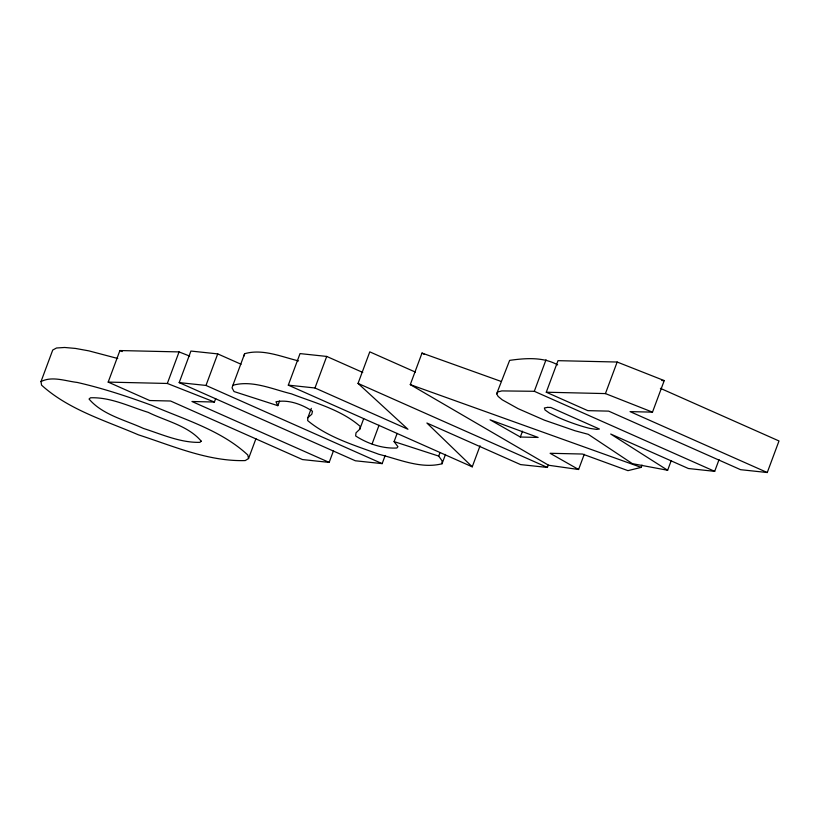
<?xml version="1.0" encoding="UTF-8"?>
<svg xmlns="http://www.w3.org/2000/svg" width="820" height="820" viewBox="0 0 820 820"><rect width="100%" height="100%" fill="white"/><g stroke="black" fill="none" stroke-linecap="round" stroke-linejoin="round"><path stroke-width="1.23" d="M311.323 408.35L307.848 417.708L307.664 420.588C327.949 437.48 354.414 445.178 378.84 454.29C399.186 459.323 420.957 469.173 442.031 463.761L442.072 460.84L438.7 456.084L394.092 441.601L397.136 433.421M394.092 441.601L397.936 446.695L396.839 448.007C382.458 448.806 367.616 443.671 355.644 435.963L356.003 432.827L359.785 429.198L360.267 426.482C341.089 409.6 314.89 402.938 291.448 393.846C272.64 389.295 252.314 379.865 232.9 385.277L232.05 387.86L234.038 391.55L277.826 405.674L279.569 401M243.786 356.3L244.637 353.717C262.431 348.52 281.239 356.72 298.562 360.902M255.942 438.679L248.552 458.544L245.231 460.573C208.218 461.65 173.03 445.977 138.385 434.825C105.329 420.557 68.634 409.764 41.564 385.144L41 381.587L52.736 350.037L56.518 347.998L64.657 347.475L75.491 348.438L88.919 350.878L117.752 358.494M333.514 450.713L329.168 462.398L302.498 459.569L170.56 401.011L149.701 400.529L108.178 382.099L119.915 350.55L179.067 351.913L189.656 356.085M108.178 382.099L167.331 383.463L179.067 351.913M385.195 455.448L382.151 463.628L355.347 460.779L179.18 382.602L190.916 351.052L217.72 353.891L241.049 364.244M179.18 382.602L205.984 385.441L217.72 353.891M329.168 462.398L191.952 401.503L214.399 402.025L215.701 398.52M232.9 385.277L244.637 353.717M480.059 445.793L472.238 466.826L288.302 385.144L300.038 353.594L326.708 356.433L362.737 372.423M288.302 385.144L314.972 387.983L326.708 356.433M314.972 387.983L407.94 429.249L358.043 383.411L369.779 351.852L415.371 372.085M359.785 429.198L363.69 418.682M372.095 443.928L379.045 425.231M584.25 454.311L578.592 469.501L548.621 465.258L410.277 384.611L422.013 353.061L501.379 381.515M438.7 456.084L440.002 452.578M442.031 463.761L445.506 454.413M671.119 460.912L667.644 470.26L632.394 463.669L588.247 434.313L575.107 430.787L544.418 420.168L518.168 408.688L502.188 399.791L498.109 396.398L496.664 393.764L509.63 360.38C525.456 358.114 543.301 356.813 557.672 364.9M496.664 393.764L497.894 391.939L501.809 390.914L534.302 391.294L546.038 359.734M520.331 437.029L538.135 437.439L490.032 419.779L520.331 437.029L522.504 431.187M767.264 472.525L740.593 469.686L608.655 411.127L587.807 410.646L546.274 392.216L558.01 360.667L617.163 362.03L664.231 380.593L652.495 412.142L630.047 411.619L767.264 472.525L779 440.965L660.387 388.332M472.238 466.826L426.892 423.017L520.597 464.602L547.401 467.441L548.272 465.104M546.274 392.216L605.426 393.59L617.163 362.03M578.592 469.501L550.117 453.286L582.466 454.034L627.956 470.649L641.158 467.39L642.019 465.053M667.644 470.26L610.705 434.036L688.39 468.517L714.691 471.346L719.037 459.661M307.848 417.708L311.795 414.233L312.492 411.25C302.098 404.393 288.435 399.309 275.991 401.79L277.826 405.674M41 381.587C52.09 375.806 65.518 381.095 77.193 382.428C102.48 388.188 127.161 396.327 151.485 405.264C184.367 419.563 221.092 430.141 247.814 455.018L248.552 458.544M661.74 380.531L664.231 380.593M410.277 384.611L641.158 467.39M605.426 393.59L652.495 412.142M167.331 383.463L214.399 402.025M534.302 391.294L714.691 471.346M358.043 383.411L547.401 467.441M205.984 385.441L382.151 463.628M119.915 350.55L122.221 351.575M422.013 353.061L424.227 354.353M201.207 441.16L199.906 442.349C180.349 442.851 161.786 434.282 143.459 428.46C125.081 419.963 102.387 414.817 89.052 399.032L90.487 397.792C110.546 397.013 129.416 406.556 148.164 412.337C165.742 421.039 188.251 425.703 201.207 441.16M547.596 407.386L544.377 407.981L545.034 409.99L549.564 413.178L557.938 417.288A32.082 4.684 20.4 0 0 589.98 428.419L596.601 429.403L599.399 429.024L550.814 407.458L547.596 407.386"/></g></svg>
